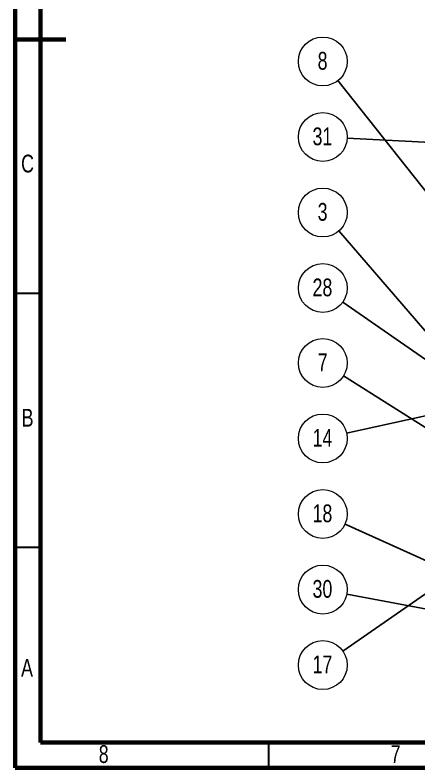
# Model space of a CAD drawing. Header units: millimetres. Extents: x 15 to 415, y 5 to 292.
# Drawn here: x 15 to 94.6, y 5 to 153.3 of the extents above; entities that cross this region are included whole.
import ezdxf

# ---------------------------------------------------------------- set-up
doc = ezdxf.new("R2010")
doc.units = ezdxf.units.MM
doc.styles.add('SLDTEXTSTYLE0', font='TXT', dxfattribs={"width": 0.75})
doc.dimstyles.new('SLDDIMSTYLE0', dxfattribs={"dimtxt": 0.18, "dimasz": 3.302, "dimexe": 0, "dimexo": 0.0625, "dimgap": 0, "dimtad": 0, "dimtih": 1, "dimtoh": 1, "dimdec": 0, "dimrnd": 1e-09, "dimzin": 0, "dimdsep": 46, "dimtxsty": 'Standard', "dimsah": 1, "dimcen": 0.09, "dimadec": 0, "dimazin": 0, "dimtfac": 3.302, "dimtdec": 0, "dimtofl": 0, "dimtmove": 0, "dimatfit": 3, "dimfxl": 1, "dimfrac": 2, "dimtolj": 1, "dimtzin": 0, "dimarcsym": 0})

# ---------------------------------------------------------------- blocks, each defined once
blk = doc.blocks.new('SW_NOTE_16')
at = {"color": 0, "linetype": 'Continuous', "lineweight": 0}
blk.add_circle((-3.95, -2.74), 4.81, dxfattribs=at)
at = {"color": 0, "linetype": 'Continuous', "lineweight": 0, "insert": (-4.02, -0.86), "char_height": 3.5, "attachment_point": 2, "style": 'SLDTEXTSTYLE0'}
blk.add_mtext('17', dxfattribs=at)
blk = doc.blocks.new('SW_NOTE_17')
at = {"color": 0, "linetype": 'Continuous', "lineweight": 0}
blk.add_circle((-4.72, 0.88), 4.81, dxfattribs=at)
at = {"color": 0, "linetype": 'Continuous', "lineweight": 0, "insert": (-4.79, 2.77), "char_height": 3.5, "attachment_point": 2, "style": 'SLDTEXTSTYLE0'}
blk.add_mtext('30', dxfattribs=at)
blk = doc.blocks.new('SW_NOTE_18')
at = {"color": 0, "linetype": 'Continuous', "lineweight": 0}
blk.add_circle((-4.38, 1.98), 4.81, dxfattribs=at)
at = {"color": 0, "linetype": 'Continuous', "lineweight": 0, "insert": (-4.45, 3.87), "char_height": 3.5, "attachment_point": 2, "style": 'SLDTEXTSTYLE0'}
blk.add_mtext('18', dxfattribs=at)
blk = doc.blocks.new('SW_NOTE_19')
at = {"color": 0, "linetype": 'Continuous', "lineweight": 0}
blk.add_circle((-4.69, -1.04), 4.81, dxfattribs=at)
at = {"color": 0, "linetype": 'Continuous', "lineweight": 0, "insert": (-4.76, 0.84), "char_height": 3.5, "attachment_point": 2, "style": 'SLDTEXTSTYLE0'}
blk.add_mtext('14', dxfattribs=at)
blk = doc.blocks.new('SW_NOTE_20')
at = {"color": 0, "linetype": 'Continuous', "lineweight": 0}
blk.add_circle((-4.07, 2.56), 4.81, dxfattribs=at)
at = {"color": 0, "linetype": 'Continuous', "lineweight": 0, "insert": (-4.1, 4.44), "char_height": 3.5, "attachment_point": 2, "style": 'SLDTEXTSTYLE0'}
blk.add_mtext('7', dxfattribs=at)
blk = doc.blocks.new('SW_NOTE_21')
at = {"color": 0, "linetype": 'Continuous', "lineweight": 0}
blk.add_circle((-3.94, 2.75), 4.81, dxfattribs=at)
at = {"color": 0, "linetype": 'Continuous', "lineweight": 0, "insert": (-4.01, 4.63), "char_height": 3.5, "attachment_point": 2, "style": 'SLDTEXTSTYLE0'}
blk.add_mtext('28', dxfattribs=at)
blk = doc.blocks.new('SW_NOTE_22')
at = {"color": 0, "linetype": 'Continuous', "lineweight": 0}
blk.add_circle((-3.14, 3.64), 4.81, dxfattribs=at)
at = {"color": 0, "linetype": 'Continuous', "lineweight": 0, "insert": (-3.18, 5.52), "char_height": 3.5, "attachment_point": 2, "style": 'SLDTEXTSTYLE0'}
blk.add_mtext('3', dxfattribs=at)
blk = doc.blocks.new('SW_NOTE_23')
at = {"color": 0, "linetype": 'Continuous', "lineweight": 0}
blk.add_circle((-4.8, 0.25), 4.81, dxfattribs=at)
at = {"color": 0, "linetype": 'Continuous', "lineweight": 0, "insert": (-4.87, 2.13), "char_height": 3.5, "attachment_point": 2, "style": 'SLDTEXTSTYLE0'}
blk.add_mtext('31', dxfattribs=at)
blk = doc.blocks.new('SW_NOTE_24')
at = {"color": 0, "linetype": 'Continuous', "lineweight": 0}
blk.add_circle((-2.98, 3.77), 4.81, dxfattribs=at)
at = {"color": 0, "linetype": 'Continuous', "lineweight": 0, "insert": (-3.02, 5.65), "char_height": 3.5, "attachment_point": 2, "style": 'SLDTEXTSTYLE0'}
blk.add_mtext('8', dxfattribs=at)

msp = doc.modelspace()

# ---------------------------------------------------------------- linework, layer by layer
at = {"color": 7, "linetype": 'Continuous', "lineweight": 60}
for p, q in [((15, 5), (15, 292)), ((20, 10), (20, 287)), ((15, 148.5), (25, 148.5)), ((410, 10), (20, 10)), ((415, 5), (15, 5))]:
    msp.add_line(p, q, dxfattribs=at)
at = {"color": 7, "linetype": 'Continuous', "lineweight": 30}
for p, q in [((15, 98.5), (20, 98.5)), ((15, 48.5), (20, 48.5)), ((65, 5), (65, 10))]:
    msp.add_line(p, q, dxfattribs=at)

# ---------------------------------------------------------------- block references
at = {"color": 7, "linetype": 'Continuous', "lineweight": 0}
for name, p in [('SW_NOTE_24', (78.6, 140.38)), ('SW_NOTE_23', (80.42, 129.02)), ('SW_NOTE_22', (78.76, 110.76)), ('SW_NOTE_21', (79.56, 96.77)), ('SW_NOTE_20', (79.69, 82.2)), ('SW_NOTE_19', (80.31, 70.93)), ('SW_NOTE_18', (80, 53.03)), ('SW_NOTE_17', (80.34, 39.25)), ('SW_NOTE_16', (79.57, 28))]:
    msp.add_blockref(name, p, dxfattribs=at)

# ---------------------------------------------------------------- texts
at = {"color": 7, "linetype": 'Continuous', "lineweight": 0, "char_height": 3.5, "attachment_point": 2, "style": 'SLDTEXTSTYLE0'}
for s, insert in [('C', (17.46, 125.79)), ('B', (17.47, 75.73)), ('A', (17.36, 26.48)), ('8', (32.46, 9.48)), ('7', (89.96, 9.48))]:
    msp.add_mtext(s, dxfattribs=dict(at, insert=insert))

# ---------------------------------------------------------------- leaders
at = {"color": 7, "linetype": 'Continuous', "lineweight": 0}
for points in [[(123.02, 84.25), (78.6, 140.38)], [(109.39, 127.51), (80.42, 129.02)], [(125.25, 56.98), (78.76, 110.76)], [(144.37, 51.66), (79.56, 96.77)], [(130.06, 50.53), (79.69, 82.2)], [(105.33, 76.47), (80.31, 70.93)], [(135.27, 66.75), (79.57, 28)], [(123.22, 33.44), (80, 53.03)], [(124.86, 30.91), (80.34, 39.25)]]:
    msp.add_leader(points, dimstyle='SLDDIMSTYLE0', dxfattribs=at)

doc.saveas('drawing.dxf')
